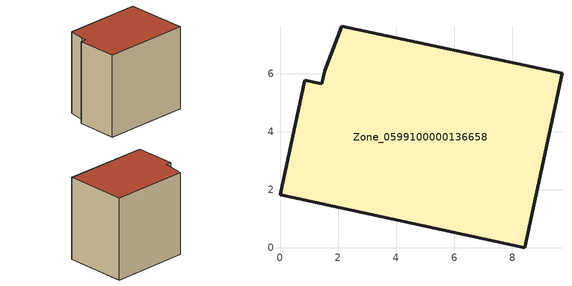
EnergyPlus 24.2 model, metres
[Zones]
Zone_0599100000136658
 floor ground (C_G): 8.42,0 0,1.83 0.85,5.77 1.44,5.65 1.53,6.09 2.13,7.64 9.71,6.01 z0
 wall outside (C_F): 0,1.83 8.42,0 9.71,6.01 2.13,7.64 1.53,6.09 1.44,5.65 0.85,5.77 0,1.83 z0:8.21
 roof outside (C_R): 2.13,7.64 1.53,6.09 1.44,5.65 0.85,5.77 0,1.83 8.42,0 9.71,6.01 z8.21
[BUILDING]
Pand.0599100000136658: North Axis=0; Terrain=City; Loads Convergence Tolerance Value=0.04; Temperature Convergence Tolerance Value=0.4; Solar Distribution=FullExterior; Maximum Number of Warmup Days=25; Minimum Number of Warmup Days=1
[Site:Location]
Rotterdam.The.Hague.AP_ZH_NLD Design_Conditions: Latitude=51.96; Longitude=4.45; Time Zone=1; Elevation=-4.5
[SITE:GROUNDTEMPERATURE:BUILDINGSURFACE]
18, 18, 18, 18, 18, 18, 18, 18, 18, 18, 18, 18
[MATERIAL] Thermal Absorptance=0.9; Solar Absorptance=0.7; Visible Absorptance=0.7
Name | Roughness | Thickness | Conductivity | Density | Specific Heat
G.TC.1975-1991 | MediumSmooth | 0.15 | 0.288461 | 540 | 1210
F.TC.1975-1991 | Rough | 0.3 | 0.230769 | 1920 | 840
R.TC.1975-1991 | MediumRough | 0.2 | 0.153846 | 1500 | 1000
[CONSTRUCTION]
C_G: G.TC.1975-1991
C_F: F.TC.1975-1991
C_R: R.TC.1975-1991
[ZONE]
Zone_0599100000136658: Type=1; Multiplier=1; Ceiling Height=Autocalculate; Volume=Autocalculate; Floor Area=autocalculate; Part of Total Floor Area=Yes
[ZONEINFILTRATION:DESIGNFLOWRATE]
Infil_Zone_0599100000136658: Zone or ZoneList or Space or SpaceList=Zone_0599100000136658; Schedule=AlwaysOn; Design Flow Rate Calculation Method=Flow/Area; Flow Rate per Floor Area=0.003; Constant Term Coefficient=1; Temperature Term Coefficient=0; Velocity Term Coefficient=0; Velocity Squared Term Coefficient=0
[HVACTEMPLATE:ZONE:IDEALLOADSAIRSYSTEM]
Zone_0599100000136658: Maximum Heating Supply Air Temperature=50; Minimum Cooling Supply Air Temperature=13; Maximum Heating Supply Air Humidity Ratio=0.0156; Minimum Cooling Supply Air Humidity Ratio=0.0077; Heating Limit=NoLimit; Cooling Limit=NoLimit; Dehumidification Control Type=ConstantSensibleHeatRatio; Cooling Sensible Heat Ratio=0.7; Dehumidification Setpoint=60; Humidification Control Type=None; Humidification Setpoint=30; Outdoor Air Method=None; Outdoor Air Flow Rate per Person=0.00944; Outdoor Air Flow Rate per Zone Floor Area=0; Outdoor Air Flow Rate per Zone=0; Demand Controlled Ventilation Type=None; Outdoor Air Economizer Type=NoEconomizer; Heat Recovery Type=None; Sensible Heat Recovery Effectiveness=0.7; Latent Heat Recovery Effectiveness=0.65
[ZONECONTROL:THERMOSTAT]
ThermostatControl_Zone_0599100000136658: Zone or ZoneList=Zone_0599100000136658; Control Type Schedule=DualSetpointControlType; Control 1=Thermostat_Zone_0599100000136658; Temperature Difference Between Cutout And Setpoint=0
[THERMOSTATSETPOINT:DUALSETPOINT]
Thermostat_Zone_0599100000136658: Heating Setpoint Temperature Schedule=HeatingSetpoint_Zone_0599100000136658; Cooling Setpoint Temperature Schedule=CoolingSetpoint_Zone_0599100000136658
[SCHEDULE:COMPACT]
HeatingSetpoint_Zone_0599100000136658: Through: 12/31, For: AllDays, Until: 24:00, 21
CoolingSetpoint_Zone_0599100000136658: Through: 12/31, For: AllDays, Until: 24:00, 24
DualSetpointControlType: Through: 12/31, For: AllDays, Until: 24:00, 4
AlwaysOn: Through: 12/31, For: AllDays, Until: 24:00, 1
